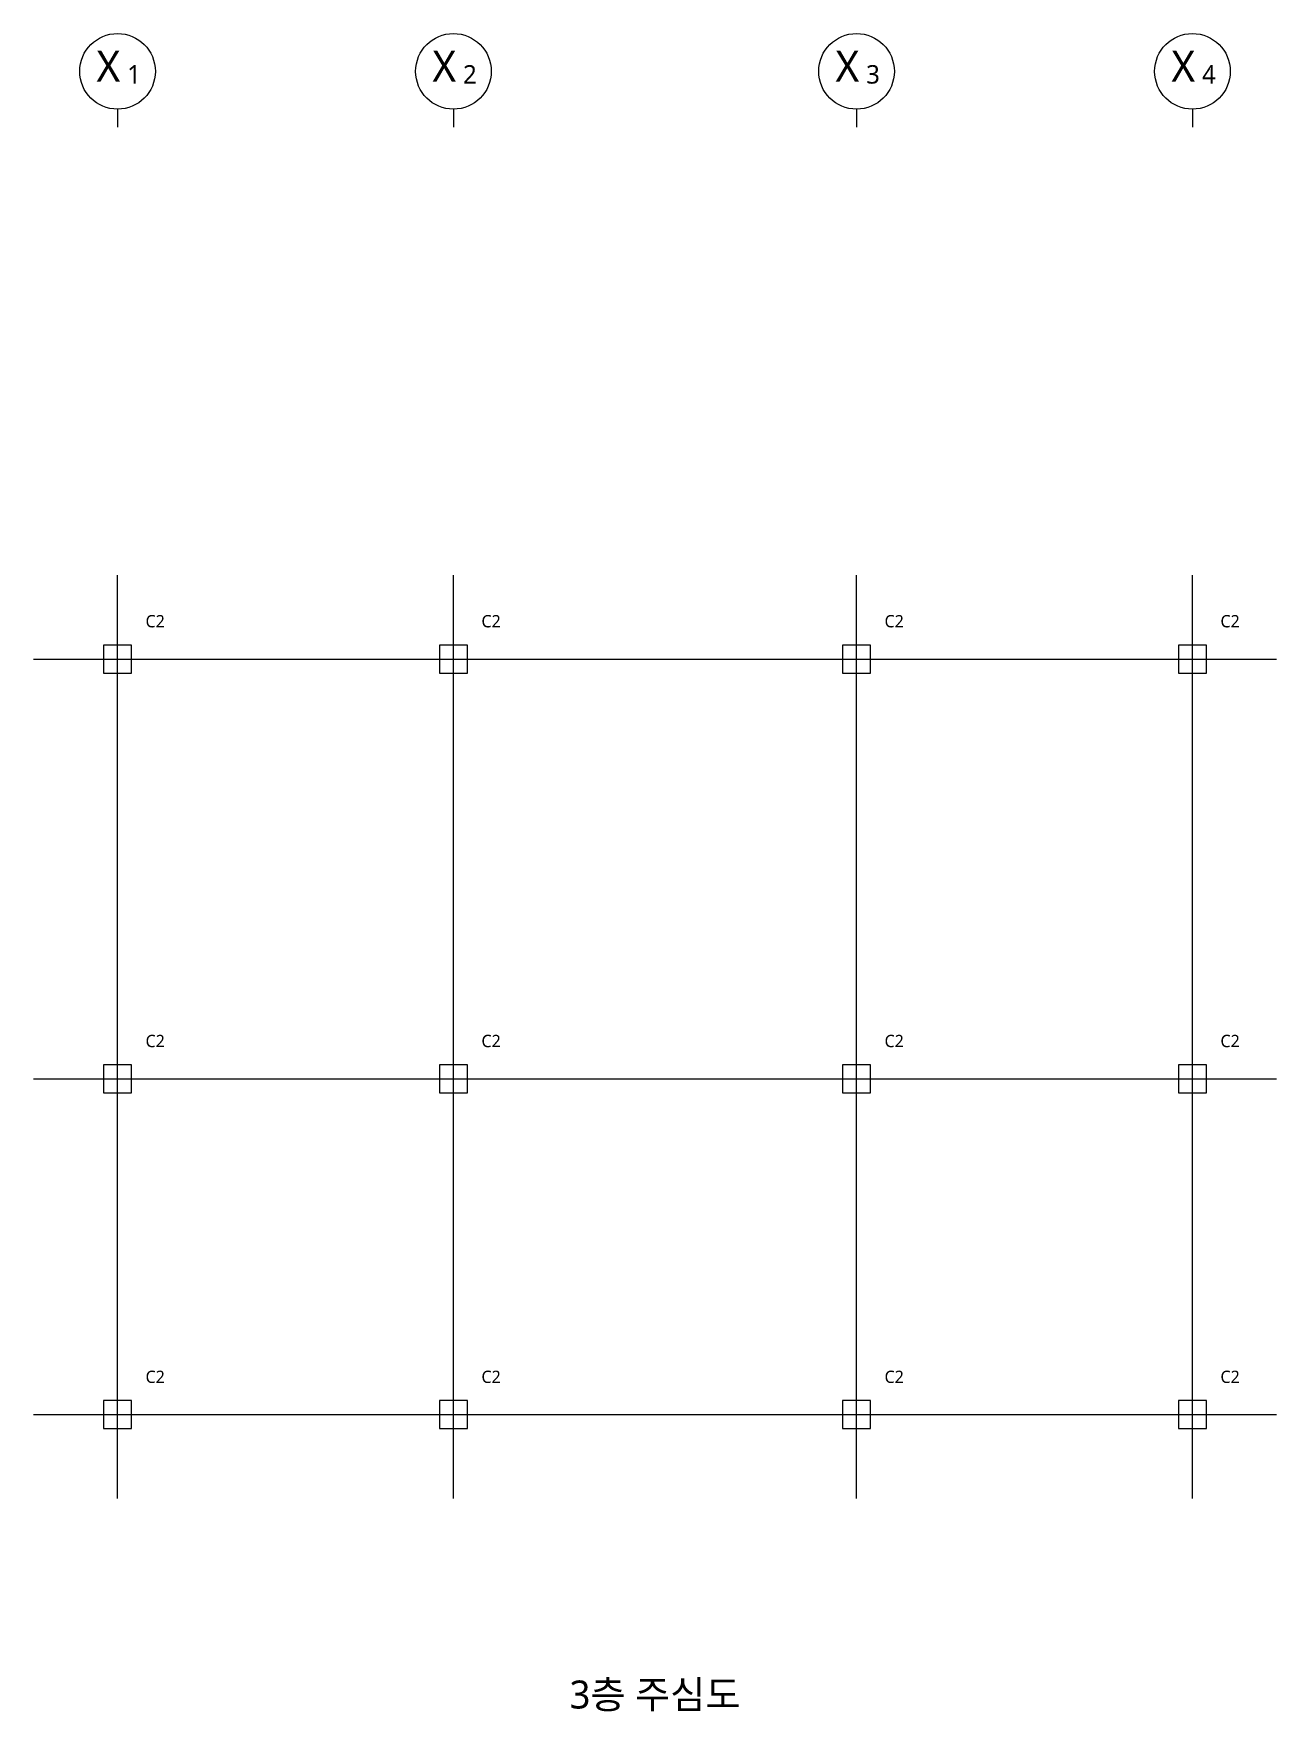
# Model space of a CAD drawing. Header units: millimetres. Extents: x -11175 to 201700, y -5303 to 124675.
# Drawn here: x 118500 to 140700, y -5303 to 24675 of the extents above; entities that cross this region are included whole.
import ezdxf
from ezdxf.enums import TextEntityAlignment as Align

# ---------------------------------------------------------------- set-up
doc = ezdxf.new("R2010")
doc.units = ezdxf.units.MM
for name, color, linetype in [('S-COLU', 7, 'Continuous'), ('S-GRID', 1, 'Continuous'), ('S-TITLE', 7, 'Continuous')]:
    doc.layers.add(name, color=color, linetype=linetype)
doc.styles.add('KOR', font='malgun.ttf')

msp = doc.modelspace()

# ---------------------------------------------------------------- linework, layer by layer
at = {"layer": 'DIM'}
for p, q in [((120000, 23325), (120000, 23004)), ((126000, 23325), (126000, 23004)), ((133200, 23325), (133200, 23004)), ((139200, 23325), (139200, 23004))]:
    msp.add_line(p, q, dxfattribs=at)
for centre in [(120000, 24000), (126000, 24000), (133200, 24000), (139200, 24000)]:
    msp.add_circle(centre, 675, dxfattribs=at)
at = {"layer": 'S-COLU'}
for points in [[(119750, 13250), (120250, 13250), (120250, 13750), (119750, 13750)], [(125750, 13250), (126250, 13250), (126250, 13750), (125750, 13750)], [(132950, 13250), (133450, 13250), (133450, 13750), (132950, 13750)], [(138950, 13250), (139450, 13250), (139450, 13750), (138950, 13750)], [(119750, 5750), (120250, 5750), (120250, 6250), (119750, 6250)], [(125750, 5750), (126250, 5750), (126250, 6250), (125750, 6250)], [(132950, 5750), (133450, 5750), (133450, 6250), (132950, 6250)], [(138950, 5750), (139450, 5750), (139450, 6250), (138950, 6250)], [(119750, -250), (120250, -250), (120250, 250), (119750, 250)], [(125750, -250), (126250, -250), (126250, 250), (125750, 250)], [(132950, -250), (133450, -250), (133450, 250), (132950, 250)], [(138950, -250), (139450, -250), (139450, 250), (138950, 250)]]:
    msp.add_lwpolyline(points, close=True, dxfattribs=at)
at = {"layer": 'S-GRID'}
for p, q in [((120000, -1500), (120000, 15000)), ((126000, -1500), (126000, 15000)), ((133200, -1500), (133200, 15000)), ((139200, -1500), (139200, 15000)), ((118500, 13500), (140700, 13500)), ((118500, 6000), (140700, 6000)), ((118500, 0), (140700, 0))]:
    msp.add_line(p, q, dxfattribs=at)

# ---------------------------------------------------------------- texts
at = {"layer": 'DIM', "style": 'KOR'}
for s, height, p in [('X', 550, (119836, 24092)), ('X', 550, (125836, 24092)), ('X', 550, (133036, 24092)), ('X', 550, (139036, 24092)), ('1', 330, (120294, 23946)), ('2', 330, (126294, 23946)), ('3', 330, (133494, 23946)), ('4', 330, (139494, 23946))]:
    msp.add_text(s, height=height, dxfattribs=at).set_placement(p, align=Align.MIDDLE_CENTER)
at = {"layer": 'S-COLU', "style": 'KOR'}
for p in [(120500, 14000), (126500, 14000), (133700, 14000), (139700, 14000), (120500, 6500), (126500, 6500), (133700, 6500), (139700, 6500), (120500, 500), (126500, 500), (133700, 500), (139700, 500)]:
    msp.add_text('C2', height=220, dxfattribs=at).set_placement(p, align=Align.BOTTOM_LEFT)
at = {"layer": 'S-TITLE', "style": 'KOR'}
msp.add_text('3층 주심도', height=500, dxfattribs=at).set_placement((129600, -5000), align=Align.MIDDLE_CENTER)

doc.saveas('drawing.dxf')
